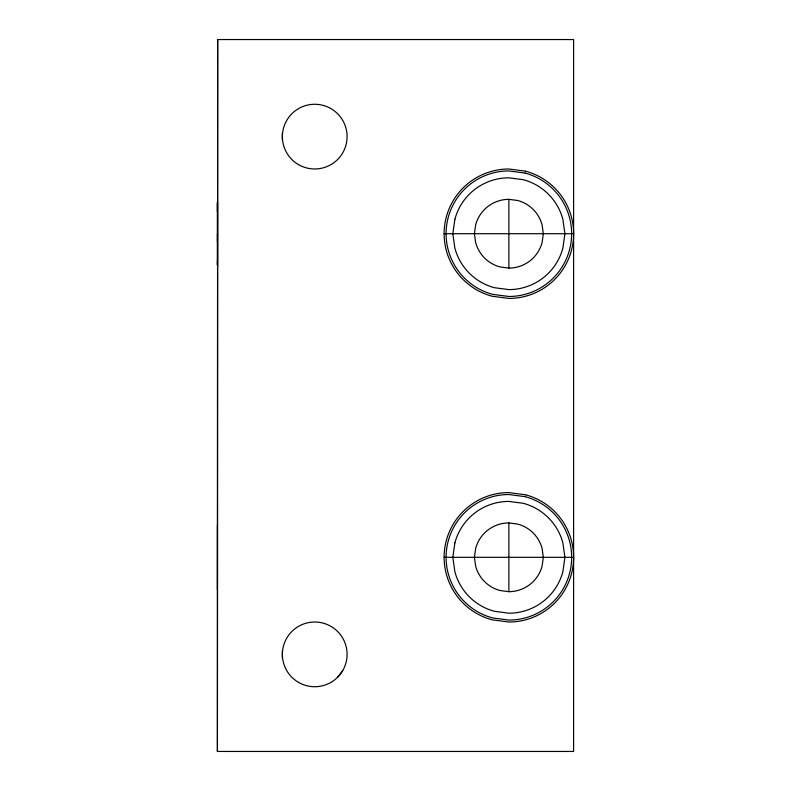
<?xml version="1.0" encoding="UTF-8"?>
<svg xmlns="http://www.w3.org/2000/svg" width="791" height="791" viewBox="0 0 791 791"><rect width="100%" height="100%" fill="white"/><g stroke="black" fill="none" stroke-linecap="round" stroke-linejoin="round"><path stroke-width="1.19" d="M217.396 211.612L217.416 202.456L217.416 264.965L217.426 260.773M217.416 751.45L217.663 39.55L217.416 751.45L573.604 751.45L573.613 39.55L217.416 39.55M217.436 241.799L217.446 233.711M282.377 658.063L282.377 650.667M282.377 140.333L282.377 132.937M337.619 677.254L342.76 670.55M444.156 233.711L573.594 233.711M444.156 557.309L573.594 557.309M508.87 199.342L517.769 200.509A34.379 34.379 0 0 1 542.082 224.822L543.348 233.711L542.082 242.61A34.379 34.379 0 0 1 508.87 268.09L499.981 266.923A34.379 34.379 0 0 1 475.668 242.61L474.402 233.711L475.668 224.822A34.379 34.379 0 0 1 508.87 199.342L508.87 268.09M508.87 522.93L517.769 524.097A34.379 34.379 0 0 1 542.082 548.41L543.348 557.309L542.082 566.198A34.379 34.379 0 0 1 508.87 591.678L499.981 590.511A34.379 34.379 0 0 1 475.668 566.198L474.402 557.309L475.668 548.41A34.379 34.379 0 0 1 508.87 522.93L508.87 591.678M217.535 201.349L217.535 266.063M217.416 524.937L217.416 589.651M454.884 219.245L452.828 233.711L454.884 248.176A55.894 55.894 0 0 0 494.405 287.706L508.87 289.605A55.894 55.894 0 0 0 562.866 248.176L564.922 233.711L562.866 219.245A55.894 55.894 0 0 0 523.345 179.725L508.87 177.817A55.894 55.894 0 0 0 454.884 219.245M454.884 542.834L452.828 557.309L454.884 571.774A55.894 55.894 0 0 0 494.405 611.295L508.87 613.203A55.894 55.894 0 0 0 562.866 571.774L564.922 557.309L562.866 542.834A55.894 55.894 0 0 0 523.345 503.313L508.87 501.415A55.894 55.894 0 0 0 454.884 542.834M525.62 171.202L508.87 168.997A64.714 64.714 0 0 0 492.121 296.23L508.87 298.434A64.714 64.714 0 0 0 525.62 171.202M525.125 173.081L508.87 170.935A62.776 62.776 0 0 0 492.625 294.351L508.87 296.487A62.776 62.776 0 0 0 525.125 173.081M525.62 494.79L508.87 492.585A64.714 64.714 0 0 0 492.121 619.818L508.87 622.023A64.714 64.714 0 0 0 525.62 494.79M525.125 496.669L508.87 494.523A62.776 62.776 0 0 0 492.625 617.939L508.87 620.085A62.776 62.776 0 0 0 525.125 496.669M298.553 682.396A32.362 32.362 0 0 0 347.091 654.375A32.362 32.362 0 0 0 298.553 626.343A32.362 32.362 0 0 0 298.553 682.396M298.553 164.647A32.362 32.362 0 0 0 347.091 136.625A32.362 32.362 0 0 0 298.553 108.604A32.362 32.362 0 0 0 298.553 164.647"/></g></svg>
